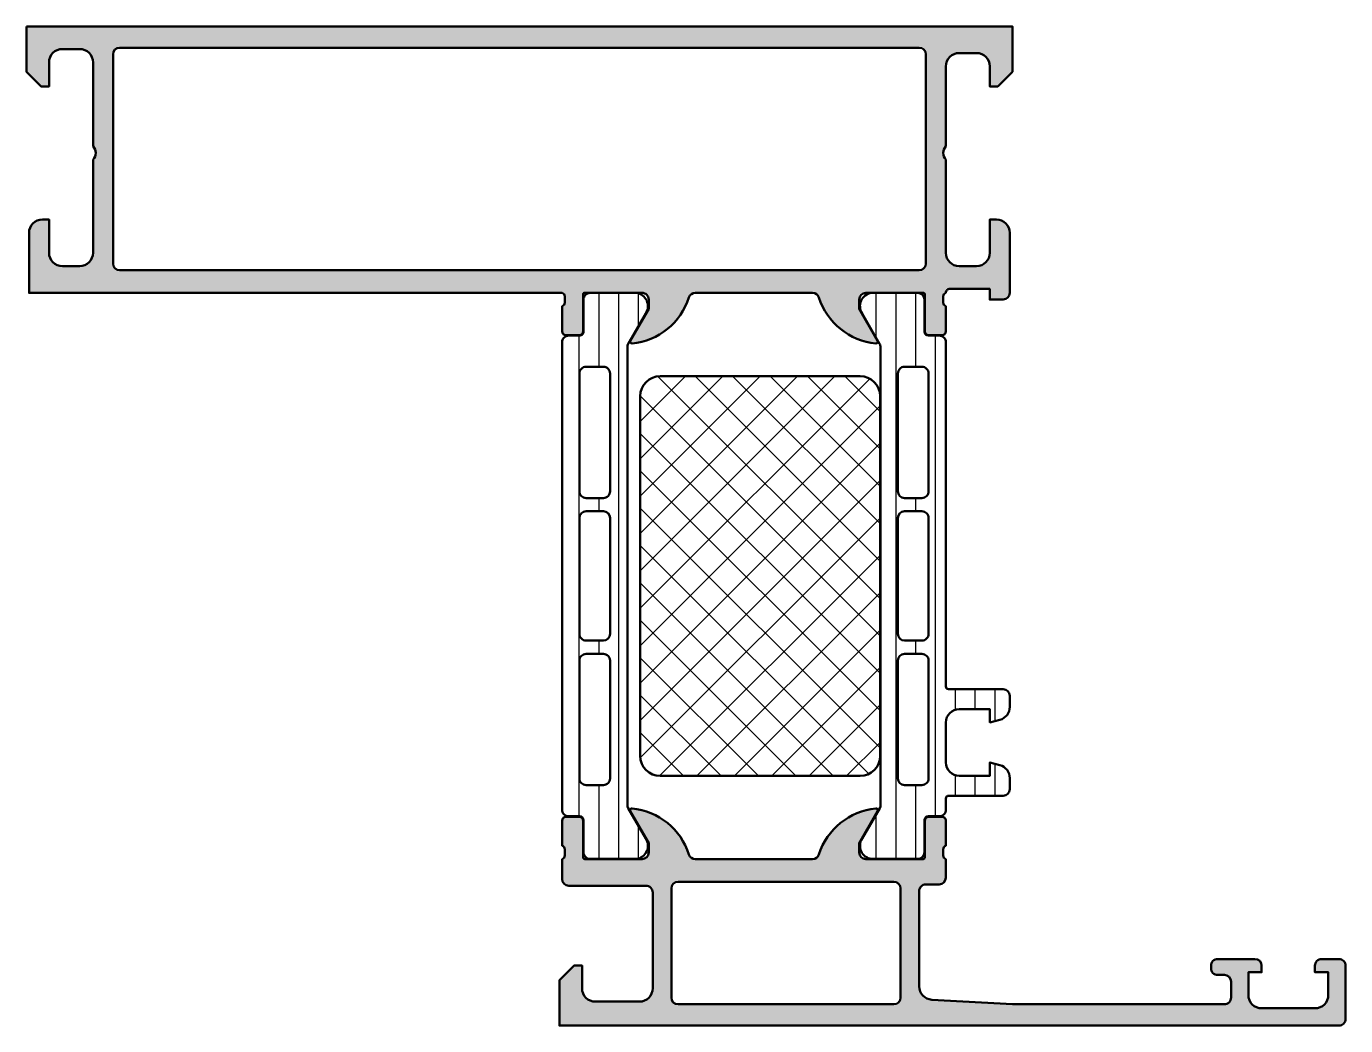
# Model space of a CAD drawing. Extents: x -40 to 59, y 0 to 75.
import ezdxf

# ---------------------------------------------------------------- set-up
doc = ezdxf.new("R2010")
doc.units = 0
for name, color, linetype, lineweight in [('0S-Alu contour', 7, 'Continuous', 50), ('0S-Alu hatch', 252, 'Continuous', 25), ('0S-Plastic contour', 254, 'Continuous', 50), ('0S-Plastic hatch', 253, 'Continuous', 25), ('0S-PT contour', 91, 'Continuous', 50), ('0S-PT hatch', 103, 'Continuous', 25)]:
    doc.layers.add(name, color=color, linetype=linetype, lineweight=lineweight)
pattern_1 = [(90, (0, 0), (-1.4859, 0), [])]

# ---------------------------------------------------------------- blocks, each defined once
blk = doc.blocks.new('345050__5CD40AE4_DC62_4082_9D23_954D798C06B1_')
at = {"layer": '0S-Alu hatch'}
h = blk.add_hatch(color=256, dxfattribs=at)
edge = h.paths.add_edge_path()
edge.add_arc((0.7000000000000036, 11.00000007629569), 0.5000000000000036, 180, 269.9999999999998)
edge.add_line((0.7000000000000012, 10.50000007629569), (6.499999996187399, 10.50000007629569))
edge.add_ellipse((6.500003635544035, 10.00000371565233), major_axis=(-0.4999963606566086, 0), ratio=1, start_angle=179.9995829571355, end_angle=270.00041704258626, ccw=False)
edge.add_line((6.999999996187399, 10.00000007629326), (6.9999999961874, 2.800003128053505))
edge.add_ellipse((5.999980085835259, 2.80002291919399), major_axis=(-1.000019910547982, 0), ratio=1, start_angle=90.0011407564329, end_angle=179.9988660732029, ccw=False)
edge.add_line((5.999999996187394, 1.800003008844214), (2.700012203218647, 1.800003008844214))
edge.add_ellipse((2.699981218687415, 2.799972024316683), major_axis=(-0.9999690159525039, 0), ratio=1, start_angle=-0.0017821679763869724, end_angle=90.00177533787718, ccw=False)
edge.add_line((1.700012203218648, 2.800003128051939), (1.700012203218647, 4.500000076295692))
edge.add_line((1.700012203218647, 4.500000076295692), (1.100006099703022, 4.500000076295692))
edge.add_line((1.100006099703022, 4.500000076295692), (0, 3.400001602174598))
edge.add_line((0, 3.400001602174598), (0, 0))
edge.add_line((0, 0), (58.49999856567592, 0))
edge.add_arc((58.50000220884074, 0.4999963568350868), 0.4999963568483605, 269.999582521022, 360.0004159770605)
edge.add_line((58.99999856567593, 0.4999999868932964), (58.99999856567591, 4.500000076295688))
edge.add_arc((58.50000220503256, 4.500003715652345), 0.4999963606565917, 359.9995829571354, 450.0004170425837)
edge.add_line((58.49999856567595, 5.000000076295692), (57.19998025512905, 5.000000076295692))
edge.add_arc((57.19996000019236, 4.50005084664293), 0.4999492300630647, 89.99767871952236, 180.0058184440372)
edge.add_line((56.70001077270718, 4.50000007629586), (56.70001077270717, 4.000000076295692))
edge.add_line((56.70001077270717, 4.000000076295692), (57.70001077270717, 4.000000076295692))
edge.add_line((57.70001077270717, 4.000000076295692), (57.70001077270718, 2.300003128053511))
edge.add_ellipse((56.69996754738367, 2.300046234162573), major_axis=(-1.000043226252536, 0), ratio=1, start_angle=90.002476521554, end_angle=179.9975303089387, ccw=False)
edge.add_line((56.70001077270716, 1.300003008844214), (52.69998025512902, 1.300003008844214))
edge.add_ellipse((52.69996356972966, 2.299955806847203), major_axis=(-0.999952798142197, 0), ratio=1, start_angle=-0.0027114333473718943, end_angle=90.00095604809007, ccw=False)
edge.add_line((51.70001077270717, 2.300003128052792), (51.70001077270717, 4.000000076295692))
edge.add_line((51.70001077270717, 4.000000076295692), (52.70001077270719, 4.000000076295692))
edge.add_line((52.70001077270719, 4.000000076295692), (52.70001077270718, 4.50000007629568))
edge.add_arc((52.19996203693319, 4.49995134052169), 0.5000487381489455, 0.0055841639549441, 89.99441583599489)
edge.add_line((52.20001077270715, 5.000000076295691), (49.3999924621603, 5.000000076295692))
edge.add_arc((49.39997866217563, 4.500013876280355), 0.4999862002057876, 89.99841859459644, 180.0015814054484)
edge.add_line((48.89999246216029, 4.500000076295299), (48.8999924621603, 4.300003128053501))
edge.add_arc((49.39997958058411, 4.299990246477314), 0.4999871185897483, 179.9985238419079, 270.0014761579276)
edge.add_line((49.39999246216029, 3.800003128053505), (49.89999246216031, 3.800003128053504))
edge.add_ellipse((49.89998972129271, 3.300000387185906), major_axis=(-0.5000027408751101, 0), ratio=1, start_angle=180.0003140784808, end_angle=269.9996859214303, ccw=False)
edge.add_line((50.39999246216031, 3.300003128052729), (50.3999924621603, 2.099998550416788))
edge.add_ellipse((49.89999610150555, 2.099994791863129), major_axis=(-0.499996360668875, 0), ratio=1, start_angle=89.99958295871829, end_angle=180.0004307015151, ccw=False)
edge.add_line((49.89999246216029, 1.599998431207495), (33.99999856567595, 1.599998431207496))
edge.add_line((33.99999856567595, 1.599998431207496), (27.94296311950893, 1.946113543512184))
edge.add_ellipse((27.9999912642184, 2.944476890856527), major_axis=(-0.9999907912624024, 0), ratio=1, start_angle=-0.0006709873298973434, end_angle=86.73072417526743, ccw=False)
edge.add_line((27.00000047302456, 2.944488601686834), (27.00000047302456, 10.09999855041678))
edge.add_ellipse((27.50000047302456, 10.09999855041678), major_axis=(-0.5, 0), ratio=1, start_angle=269.9999999999992, end_angle=360, ccw=False)
edge.add_line((27.50000047302457, 10.59999855041678), (28.50000000000001, 10.59999855041678))
edge.add_arc((28.5, 11.09999855041679), 0.5000000000000071, 270.0000000000012, 360)
edge.add_line((29, 11.09999855041679), (29, 12.5))
edge.add_ellipse((29.07883644654305, 12.76752059199311), major_axis=(-0.2788950563274303, 0), ratio=1, start_angle=-1.1645893740985116, end_angle=73.58012358050689, ccw=False)
edge.add_line((28.79999900000001, 12.77318899999149), (28.79999899999999, 13.22678299999149))
edge.add_ellipse((29.07886709564316, 13.23244365946855), major_axis=(-0.278925541737147, 0), ratio=1, start_angle=-73.57540544464717, end_angle=1.1628700728869035, ccw=False)
edge.add_line((29, 13.49998699999149), (29, 15.37999800000001))
edge.add_arc((28.7, 15.379998), 0.3000000000000007, 0, 90.00000000000067)
edge.add_line((28.69999999999999, 15.679998), (27.72002568095722, 15.679998))
edge.add_arc((27.72002568095722, 15.379998), 0.3000000000000007, 90, 180)
edge.add_line((27.42002568095721, 15.379998), (27.42002568095721, 12.62000000000001))
edge.add_ellipse((27.30002568095721, 12.62000000000001), major_axis=(-0.1200000000000045, 0), ratio=1, start_angle=89.99999999999488, end_angle=180, ccw=False)
edge.add_line((27.3000256809572, 12.5), (23, 12.5))
edge.add_ellipse((23, 13), major_axis=(-0.5, 0), ratio=1, start_angle=0, end_angle=90, ccw=False)
edge.add_line((22.5, 13), (22.5, 13.69999999999999))
edge.add_line((22.5, 13.69999999999999), (23.88149545762237, 16.09282032302755))
edge.add_arc((23.7618802153517, 16.1618802153517), 0.1381197846482993, 330.0000000000015, 455.6225775507967)
edge.add_arc((24.2382232411738, 11.32339113815216), 5.000000000000028, 95.62257755079352, 162.2515836439299)
edge.add_ellipse((19, 12.99999999999996), major_axis=(-0.4999999999999685, 0), ratio=1, start_angle=90.0000000000008, end_angle=162.2515836439301, ccw=False)
edge.add_line((19, 12.5), (10.19999999999999, 12.5))
edge.add_ellipse((10.20000000000003, 12.99999999999996), major_axis=(-0.499999999999961, 0), ratio=1, start_angle=17.748416356065718, end_angle=89.99999999999551, ccw=False)
edge.add_arc((4.961776758826232, 11.32339113815215), 5.000000000000033, 17.74841635607054, 84.3774224492069)
edge.add_arc((5.438119784648302, 16.1618802153517), 0.1381197846482999, 84.37742244920803, 210.0000000000008)
edge.add_line((5.318504542377639, 16.09282032302755), (6.699999999999998, 13.7))
edge.add_line((6.699999999999998, 13.7), (6.7, 13))
edge.add_ellipse((6.199999999999999, 13), major_axis=(-0.5000000000000009, 0), ratio=1, start_angle=90.00000000000011, end_angle=180, ccw=False)
edge.add_line((6.2, 12.5), (1.899974319042795, 12.5))
edge.add_ellipse((1.899974319042795, 12.62), major_axis=(-0.1200000000000045, 0), ratio=1, start_angle=0, end_angle=89.99999999999989, ccw=False)
edge.add_line((1.77997431904279, 12.62), (1.77997431904279, 15.379998))
edge.add_arc((1.47997431904279, 15.379998), 0.3000000000000007, 0, 89.99999999999991)
edge.add_line((1.47997431904279, 15.679998), (0.5000000000000022, 15.679998))
edge.add_arc((0.5000000000000023, 15.379998), 0.2999999999999987, 90.00000000000006, 180)
edge.add_line((0.2000000000000035, 15.379998), (0.2000000000000035, 13.49998699999148))
edge.add_ellipse((0.1211329043568374, 13.23244365946855), major_axis=(-0.278925541737147, 0), ratio=1, start_angle=178.8371299271139, end_angle=253.5754054446455, ccw=False)
edge.add_line((0.4000010000000026, 13.22678299999149), (0.4000010000000039, 12.77318899999148))
edge.add_ellipse((0.1211635534569607, 12.76752059199311), major_axis=(-0.2788950563274303, 0), ratio=1, start_angle=106.4198764194916, end_angle=181.1645893740982, ccw=False)
edge.add_line((0.1999999999999999, 12.49999999999999), (0.2, 11.00000007629569))
edge = h.paths.add_edge_path()
edge.add_ellipse((8.900012489320941, 2.100006060602026), major_axis=(-0.5, 0), ratio=1, start_angle=0, end_angle=90, ccw=False)
edge.add_line((8.400012489320941, 2.100006060602026), (8.400012489320943, 10.29999549865897))
edge.add_ellipse((8.900012489320943, 10.29999549865897), major_axis=(-0.5, 0), ratio=1, start_angle=270, end_angle=360, ccw=False)
edge.add_line((8.900012489320943, 10.79999549865897), (25.10000657654018, 10.79999549865897))
edge.add_ellipse((25.10000657654018, 10.29999549865896), major_axis=(-0.5000000000000071, 0), ratio=1, start_angle=180, end_angle=269.9999999999996, ccw=False)
edge.add_line((25.60000657654019, 10.29999549865896), (25.60000657654018, 2.100006060602028))
edge.add_ellipse((25.10000657654018, 2.100006060602027), major_axis=(-0.5000000000000009, 0), ratio=1, start_angle=90, end_angle=180, ccw=False)
edge.add_line((25.10000657654018, 1.600006060602026), (8.900012489320943, 1.600006060602026))
at = {"layer": '0S-Alu contour', "color": 7}
for points in [[(5.318504542377639, 16.09282032302755), (6.699999999999998, 13.7), (6.7, 13)], [(22.5, 13), (22.5, 13.69999999999999), (23.88149545762237, 16.09282032302755)], [(0.2000000000000035, 15.379998), (0.2000000000000035, 13.49998699999148)], [(1.47997431904279, 15.679998), (0.5000000000000022, 15.679998)], [(1.77997431904279, 12.62), (1.77997431904279, 15.379998)], [(27.42002568095721, 15.379998), (27.42002568095721, 12.62000000000001)], [(28.69999999999999, 15.679998), (27.72002568095722, 15.679998)], [(29, 13.49998699999149), (29, 15.37999800000001)], [(0.4000010000000026, 13.22678299999149), (0.4000010000000039, 12.77318899999148)], [(28.79999900000001, 12.77318899999149), (28.79999899999999, 13.22678299999149)], [(0.1999999999999999, 12.49999999999999), (0.2, 11.00000007629569)], [(6.2, 12.5), (1.899974319042795, 12.5)], [(19, 12.5), (10.19999999999999, 12.5)], [(27.3000256809572, 12.5), (23, 12.5)], [(29, 11.09999855041679), (29, 12.5)], [(0.7000000000000012, 10.50000007629569), (6.499999996187399, 10.50000007629569)], [(6.999999996187399, 10.00000007629326), (6.9999999961874, 2.800003128053505)], [(8.400012489320941, 2.100006060602026), (8.400012489320943, 10.29999549865897)], [(8.900012489320943, 10.79999549865897), (25.10000657654018, 10.79999549865897)], [(25.60000657654019, 10.29999549865896), (25.60000657654018, 2.100006060602028)], [(27.00000047302456, 2.944488601686834), (27.00000047302456, 10.09999855041678)], [(27.50000047302457, 10.59999855041678), (28.50000000000001, 10.59999855041678)], [(52.20001077270715, 5.000000076295691), (49.3999924621603, 5.000000076295692)], [(58.49999856567595, 5.000000076295692), (57.19998025512905, 5.000000076295692)], [(1.700012203218648, 2.800003128051939), (1.700012203218647, 4.500000076295692), (1.100006099703022, 4.500000076295692), (0, 3.400001602174598), (0, 0), (58.49999856567592, 0)], [(48.89999246216029, 4.500000076295299), (48.8999924621603, 4.300003128053501)], [(51.70001077270717, 2.300003128052792), (51.70001077270717, 4.000000076295692), (52.70001077270719, 4.000000076295692), (52.70001077270718, 4.50000007629568)], [(56.70001077270718, 4.50000007629586), (56.70001077270717, 4.000000076295692), (57.70001077270717, 4.000000076295692), (57.70001077270718, 2.300003128053511)], [(58.99999856567593, 0.4999999868932964), (58.99999856567591, 4.500000076295688)], [(49.39999246216029, 3.800003128053505), (49.89999246216031, 3.800003128053504)], [(50.39999246216031, 3.300003128052729), (50.3999924621603, 2.099998550416788)], [(5.999999996187394, 1.800003008844214), (2.700012203218647, 1.800003008844214)], [(25.10000657654018, 1.600006060602026), (8.900012489320941, 1.600006060602026)], [(49.89999246216029, 1.599998431207495), (33.99999856567595, 1.599998431207496), (27.94296311950893, 1.946113543512184)], [(56.70001077270716, 1.300003008844214), (52.69998025512902, 1.300003008844214)]]:
    blk.add_lwpolyline(points, dxfattribs=at)
for centre, radius, start, end in [((5.438119784648302, 16.1618802153517), 0.1381197846482999, 84.37742244920803, 210.0000000000008), ((4.961776758826232, 11.32339113815215), 5.000000000000033, 17.74841635607054, 84.3774224492069), ((24.2382232411738, 11.32339113815216), 5.000000000000028, 95.62257755079352, 162.2515836439299), ((23.7618802153517, 16.1618802153517), 0.1381197846482993, 330.0000000000015, 95.62257755079675), ((0.5000000000000023, 15.379998), 0.2999999999999987, 90.00000000000006, 180), ((1.47997431904279, 15.379998), 0.3000000000000007, 0, 89.99999999999991), ((27.72002568095722, 15.379998), 0.3000000000000007, 90, 180), ((28.7, 15.379998), 0.3000000000000007, 0, 90.00000000000067), ((0.7000000000000036, 11.00000007629569), 0.5000000000000036, 180, 269.9999999999998), ((28.5, 11.09999855041679), 0.5000000000000071, 270.0000000000012, 0), ((49.39997866217563, 4.500013876280355), 0.4999862002057876, 89.99841859459644, 180.0015814054484), ((52.19996203693319, 4.49995134052169), 0.5000487381489455, 0.0055841639549441, 89.99441583599489), ((57.19996000019236, 4.50005084664293), 0.4999492300630647, 89.99767871952236, 180.0058184440372), ((58.50000220503256, 4.500003715652345), 0.4999963606565917, 359.9995829571354, 90.0004170425837), ((49.39997958058411, 4.299990246477314), 0.4999871185897483, 179.9985238419079, 270.0014761579276), ((58.50000220884074, 0.4999963568350868), 0.4999963568483605, 269.999582521022, 0.0004159770605283)]:
    blk.add_arc(centre, radius, start, end, dxfattribs=at)
at = {"layer": '0S-Alu contour', "color": 7, "extrusion": (0, 0, -1)}
for centre, radius, start, end in [((-0.1211329043568374, 13.23244365946855), 0.278925541737147, 106.4245945553545, 181.1628700728862), ((-6.199999999999999, 13), 0.5000000000000009, 180, 269.9999999999999), ((-23, 13), 0.5, 270, 0), ((-29.07886709564316, 13.23244365946855), 0.278925541737147, 358.8371299271131, 73.57540544464725), ((-0.1211635534569607, 12.76752059199311), 0.2788950563274303, 178.8354106259018, 253.5801235805084), ((-1.899974319042795, 12.62), 0.1200000000000045, 270.0000000000001, 0), ((-10.20000000000003, 12.99999999999996), 0.499999999999961, 270.0000000000045, 342.2515836439343), ((-19, 12.99999999999996), 0.4999999999999685, 197.7484163560699, 269.9999999999992), ((-27.30002568095721, 12.62000000000001), 0.1200000000000045, 180, 270.0000000000051), ((-29.07883644654305, 12.76752059199311), 0.2788950563274303, 286.4198764194932, 1.164589374098488), ((-6.500003635544035, 10.00000371565233), 0.4999963606566086, 89.99958295741375, 180.0004170428646), ((-8.900012489320943, 10.29999549865897), 0.5, 0, 90), ((-25.10000657654018, 10.29999549865896), 0.5000000000000071, 90.0000000000004, 180), ((-27.50000047302456, 10.09999855041678), 0.5, 0, 90.00000000000081), ((-49.89998972129271, 3.300000387185906), 0.5000027408751101, 90.00031407856972, 179.9996859215192), ((-2.699981218687415, 2.799972024316683), 0.9999690159525039, 269.9982246621228, 0.0017821679763647), ((-5.999980085835259, 2.80002291919399), 1.000019910547982, 180.0011339267972, 269.9988592435671), ((-8.900012489320941, 2.100006060602026), 0.5, 270, 0), ((-25.10000657654018, 2.100006060602027), 0.5000000000000009, 180, 270), ((-27.9999912642184, 2.944476890856527), 0.9999907912624024, 273.2692758247326, 0.0006709873299503), ((-49.89999610150555, 2.099994791863129), 0.499996360668875, 179.9995692984849, 270.0004170412817), ((-52.69996356972966, 2.299955806847203), 0.999952798142197, 269.9990439519099, 0.0027114333473759), ((-56.69996754738367, 2.300046234162573), 1.000043226252536, 180.0024696910613, 269.997523478446)]:
    blk.add_arc(centre, radius, start, end, dxfattribs=at)
blk = doc.blocks.new('382260__CB4D8C46_EB79_4AFB_8F86_F13861F2F506_')
at = {"layer": '0S-PT hatch'}
h = blk.add_hatch(dxfattribs=at)
h.set_pattern_fill('ANSI37', color=256, scale=0.625, angle=90, style=0)
h.set_pattern_definition([(135, (0, 0), (-1.403165018917055, -1.403165018917055), []), (225, (0, 0), (1.403165018917055, -1.403165018917055), [])])
edge = h.paths.add_edge_path()
edge.add_arc((7.564746958862205, 47.24119923922818), 1.5, 90, 180)
edge.add_line((6.064746958862205, 47.24119923922818), (6.064746958862198, 20.24119923922818))
edge.add_arc((7.564746958862198, 20.24119923922818), 1.5, 180, 270)
edge.add_line((7.564746958862198, 18.74119923922818), (22.5647469588622, 18.74119923922818))
edge.add_arc((22.5647469588622, 20.24119923922818), 1.5, 270, 360)
edge.add_line((24.0647469588622, 20.24119923922818), (24.06474695886221, 47.24119923922818))
edge.add_arc((22.5647469588622, 47.24119923922818), 1.5, 0, 90)
edge.add_line((22.5647469588622, 48.74119923922818), (7.564746958862205, 48.74119923922818))
at = {"layer": '0S-PT contour', "color": 7}
for points in [[(22.5647469588622, 48.74119923922818), (7.564746958862205, 48.74119923922818)], [(6.064746958862205, 47.24119923922818), (6.064746958862198, 20.24119923922818)], [(24.0647469588622, 20.24119923922818), (24.06474695886221, 47.24119923922818)], [(7.564746958862198, 18.74119923922818), (22.5647469588622, 18.74119923922818)]]:
    blk.add_lwpolyline(points, dxfattribs=at)
for centre, start, end in [((7.564746958862205, 47.24119923922818), 90, 180), ((22.5647469588622, 47.24119923922818), 0, 90), ((7.564746958862198, 20.24119923922818), 180, 270), ((22.5647469588622, 20.24119923922818), 270, 0)]:
    blk.add_arc(centre, 1.5, start, end, dxfattribs=at)
blk = doc.blocks.new('284033__AC0A273C_C14B_4B74_B0A0_ACEDA3D9130C___BB24285F_89EE_4CC9_9933_36D8F087F36A_')
at = {"layer": '0S-Plastic hatch'}
h = blk.add_hatch(dxfattribs=at)
h.set_pattern_fill('ANSI31', color=256, scale=0.4680000000000001, angle=45, style=0)
h.set_pattern_definition(pattern_1)
edge = h.paths.add_edge_path()
edge.add_line((29, 51.29262339778484), (29.000022921558, 25.45125658823265))
edge.add_arc((29.20416178718003, 25.45537538707201), 0.2041804127758787, 181.1558689438178, 269.5149389342825)
edge.add_line((29.20243323428476, 25.25120229122876), (33.30243323427305, 25.25120229122876))
edge.add_ellipse((33.30243323427305, 24.75120229122882), major_axis=(-0.4999999999999361, 0), ratio=1, start_angle=180, end_angle=270, ccw=False)
edge.add_line((33.80243323427298, 24.75120229122881), (33.80243323427299, 23.92045306784114))
edge.add_ellipse((32.80243323427292, 23.92045306784118), major_axis=(-1.000000000000071, 0), ratio=1, start_angle=105.0000000010829, end_angle=180, ccw=False)
edge.add_line((33.06125227939372, 22.95452724155694), (32.30243323427305, 22.75120229122875))
edge.add_line((32.30243323427305, 22.75120229122875), (32.30243323427306, 23.75120229122876))
edge.add_line((32.30243323427306, 23.75120229122876), (30.00243323428464, 23.75120229122875))
edge.add_arc((30.00414226812575, 22.74707631855113), 1.004127427074096, 90.09751797508622, 179.7701403215128)
edge.add_line((29.00002292155801, 22.7511046743983), (29.00002292155801, 19.75122632025461))
edge.add_arc((30.0041424800059, 19.75532877543038), 1.004127938958011, 180.2340877213126, 269.9024699846798)
edge.add_line((30.0024332342847, 18.75120229122875), (32.30243323427305, 18.75120229122875))
edge.add_line((32.30243323427305, 18.75120229122875), (32.30243323427316, 19.75120229122869))
edge.add_line((32.30243323427316, 19.75120229122869), (33.06125227939373, 19.54787734087044))
edge.add_ellipse((32.80243323427305, 18.58195151458674), major_axis=(-0.9999999999995143, 0), ratio=1, start_angle=180, end_angle=254.9999999989157, ccw=False)
edge.add_line((33.80243323427257, 18.58195151458674), (33.80243323427305, 17.75120229122874))
edge.add_ellipse((33.30243323427303, 17.75120229122878), major_axis=(-0.5000000000000214, 0), ratio=1, start_angle=90.00000000000239, end_angle=180, ccw=False)
edge.add_line((33.30243323427305, 17.25120229122875), (29.20243323428468, 17.25120229122875))
edge.add_arc((29.20243323428467, 17.05120229122878), 0.1999999999999744, 89.99999999999694, 180)
edge.add_line((29.00243323428469, 17.05120229122878), (29.00111268929475, 16.21013004610088))
edge.add_ellipse((28.50111536862898, 16.21010925689817), major_axis=(-0.4999973210979703, 0), ratio=1, start_angle=90.00176831585969, end_angle=180.0023822800019, ccw=False)
edge.add_line((28.50113080001328, 15.71011193603832), (27.69079946719838, 15.71008330962012))
edge.add_arc((27.69081033343269, 15.41008330981692), 0.299999999999997, 90.00207529788617, 180.0020752978985)
edge.add_line((27.39081033362949, 15.41007244358253), (27.39122921384228, 13.0100740742441))
edge.add_ellipse((26.89123323682728, 13.0100533243742), major_axis=(-0.4999959774455648, 0), ratio=1, start_angle=90.00177281670028, end_angle=180.0023777790716, ccw=False)
edge.add_line((26.89124870744704, 12.51005734716798), (23.41470721164119, 12.50993069970388))
edge.add_ellipse((23.55698200855539, 13.49975392838029), major_axis=(-0.9999960709244742, 0), ratio=1, start_angle=-32.724940801954176, end_angle=81.82046724598752, ccw=False)
edge.add_line((22.71570977789662, 14.04035838247478), (24.03409677568367, 16.32406298372988))
edge.add_arc((23.60107500393227, 16.57404727383959), 0.500000000115538, 330.0020787016143, 360.00201538907)
edge.add_line((24.10107500373849, 16.57406486142708), (24.09998869130261, 50.92833361702788))
edge.add_arc((23.5999886915965, 50.92831498385518), 0.5000000000549991, 0.0021352040807048, 30.00207189551794)
edge.add_line((24.0329923529036, 51.1783306420641), (22.71443992344539, 53.46193973131244))
edge.add_ellipse((23.55567298966561, 54.00260512706299), major_axis=(-0.9999960709244682, 0), ratio=1, start_angle=-81.81631665021621, end_angle=32.72909139772912, ccw=False)
edge.add_line((23.41332648878386, 54.99241804653369), (26.88986798458969, 54.99254469399776))
edge.add_ellipse((26.88988873445961, 54.49254871698273), major_axis=(-0.4999959774455861, 0), ratio=1, start_angle=180.0017728167249, end_angle=270.0023777790733, ccw=False)
edge.add_line((27.38988471166585, 54.49256418760271), (27.38963969108502, 52.09256579421701))
edge.add_arc((27.68963969088826, 52.09257666045134), 0.3000000000000041, 180.0020752978985, 270.0020752978793)
edge.add_line((27.68965055712254, 51.79257666064813), (28.49998188993747, 51.79260528706632))
edge.add_ellipse((28.50000267914022, 51.2926079664006), major_axis=(-0.4999973210979064, 0), ratio=1, start_angle=180.0017683158931, end_angle=270.00238227991855, ccw=False)
edge = h.paths.add_edge_path()
edge.add_line((27.70055130142633, 40.10119604587006), (27.70055130142632, 48.95118994235432))
edge.add_arc((27.20055129933873, 48.95118994053621), 0.5000000020876216, 0, 90.00189910262193)
edge.add_line((27.20053472654187, 49.45118994234918), (25.90054062027397, 49.45118994234918))
edge.add_arc((25.90053698091736, 48.95119358170581), 0.499996360656621, 89.9995829574163, 180.0004170428646)
edge.add_line((25.40054062027398, 48.95118994234675), (25.40054062027397, 40.10119604586718))
edge.add_arc((25.90053698091722, 40.10119240650811), 0.4999963606564967, 179.9995829571354, 270.0004170425984)
edge.add_line((25.90054062027396, 39.60119604586486), (27.2005347265867, 39.60119604586486))
edge.add_arc((27.20055129926904, 40.10119604774749), 0.5000000021572895, 269.9981009105016, 360)
edge = h.paths.add_edge_path()
edge.add_line((25.40054062026359, 38.10119604656852), (25.4005406202636, 29.40118994305284))
edge.add_arc((25.9005406202636, 29.40118994304765), 0.4999999999999965, 180, 269.9999999999984)
edge.add_line((25.90054062026359, 28.90118994304765), (27.20055130141594, 28.90118994304764))
edge.add_arc((27.20055130141595, 29.40118994304763), 0.4999999999999929, 269.9999999999992, 360)
edge.add_line((27.70055130141594, 29.40118994304763), (27.70055130141596, 38.10119604656853))
edge.add_arc((27.20055130141595, 38.10119604656332), 0.5000000000000142, 0, 90.00000000119365)
edge.add_line((27.20055130140553, 38.60119604656333), (25.9005406202532, 38.60119604656332))
edge.add_arc((25.90054062026361, 38.1011960465633), 0.5000000000000142, 90.00000000119202, 180)
edge = h.paths.add_edge_path()
edge.add_line((27.70055130141594, 18.55118078777944), (27.70055130141594, 27.40118994305278))
edge.add_arc((27.20055129932833, 27.40118994123469), 0.5000000020876109, 0, 90.00189910261665)
edge.add_line((27.20053472653152, 27.90118994304764), (25.9005406202636, 27.90118994304764))
edge.add_arc((25.90053698090691, 27.40119358240433), 0.4999963606565571, 89.99958295740775, 180.0004170428646)
edge.add_line((25.4005406202636, 27.40118994304527), (25.4005406202636, 18.55121130535237))
edge.add_arc((25.90055587905265, 18.55121130535237), 0.5000152587890554, 180, 270.0000000000012)
edge.add_line((25.90055587905266, 18.05119604656332), (27.20056656020501, 18.05119604656331))
edge.add_arc((27.20056656020501, 18.55118078777423), 0.4999847412109269, 269.9999999999992, 360)
at = {"layer": '0S-Alu contour', "color": 7}
for points in [[(25.40054062027398, 48.95118994234675), (25.40054062027397, 40.10119604586718)], [(27.20053472654187, 49.45118994234918), (25.90054062027397, 49.45118994234918)], [(27.70055130142633, 40.10119604587006), (27.70055130142632, 48.95118994235432)], [(25.90054062027396, 39.60119604586486), (27.2005347265867, 39.60119604586486)], [(25.40054062026359, 38.10119604656852), (25.4005406202636, 29.40118994305284)], [(27.20055130140553, 38.60119604656333), (25.9005406202532, 38.60119604656332)], [(27.70055130141594, 29.40118994304763), (27.70055130141596, 38.10119604656853)], [(25.90054062026359, 28.90118994304765), (27.20055130141594, 28.90118994304764)], [(27.20053472653152, 27.90118994304764), (25.9005406202636, 27.90118994304764)], [(25.4005406202636, 27.40118994304527), (25.4005406202636, 18.55121130535237)], [(27.70055130141594, 18.55118078777944), (27.70055130141594, 27.40118994305278)], [(25.90055587905266, 18.05119604656332), (27.20056656020501, 18.05119604656331)]]:
    blk.add_lwpolyline(points, dxfattribs=at)
for centre, radius, start, end in [((25.90053698091736, 48.95119358170581), 0.499996360656621, 89.9995829574163, 180.0004170428646), ((27.20055129933873, 48.95118994053621), 0.5000000020876216, 0, 90.00189910262193), ((25.90053698091722, 40.10119240650811), 0.4999963606564967, 179.9995829571354, 270.0004170425984), ((27.20055129926904, 40.10119604774749), 0.5000000021572895, 269.9981009105016, 0), ((25.90054062026361, 38.1011960465633), 0.5000000000000142, 90.00000000119202, 180), ((27.20055130141595, 38.10119604656332), 0.5000000000000142, 0, 90.00000000119365), ((25.9005406202636, 29.40118994304765), 0.4999999999999965, 180, 269.9999999999984), ((27.20055130141595, 29.40118994304763), 0.4999999999999929, 269.9999999999992, 0), ((25.90053698090691, 27.40119358240433), 0.4999963606565571, 89.99958295740775, 180.0004170428646), ((27.20055129932833, 27.40118994123469), 0.5000000020876109, 0, 90.00189910261665), ((25.90055587905265, 18.55121130535237), 0.5000152587890554, 180, 270.0000000000012), ((27.20056656020501, 18.55118078777423), 0.4999847412109269, 269.9999999999992, 0)]:
    blk.add_arc(centre, radius, start, end, dxfattribs=at)
at = {"layer": '0S-Plastic contour', "color": 7}
for points in [[(23.41332648878386, 54.99241804653369), (26.88986798458969, 54.99254469399776)], [(27.38988471166585, 54.49256418760271), (27.38963969108502, 52.09256579421701)], [(24.0329923529036, 51.1783306420641), (22.71443992344539, 53.46193973131244)], [(27.68965055712254, 51.79257666064813), (28.49998188993747, 51.79260528706632)], [(24.10107500373849, 16.57406486142708), (24.09998869130261, 50.92833361702788)], [(29, 51.29262339778484), (29.000022921558, 25.45125658823265)], [(29.20243323428476, 25.25120229122876), (33.30243323427305, 25.25120229122876)], [(33.80243323427298, 24.75120229122881), (33.80243323427299, 23.92045306784114)], [(33.06125227939372, 22.95452724155694), (32.30243323427305, 22.75120229122875), (32.30243323427306, 23.75120229122876), (30.00243323428464, 23.75120229122875)], [(29.00002292155801, 22.7511046743983), (29.00002292155801, 19.75122632025461)], [(30.0024332342847, 18.75120229122875), (32.30243323427305, 18.75120229122875), (32.30243323427316, 19.75120229122869), (33.06125227939373, 19.54787734087044)], [(33.80243323427257, 18.58195151458674), (33.80243323427305, 17.75120229122874)], [(29.00243323428469, 17.05120229122878), (29.00111268929475, 16.21013004610088)], [(33.30243323427305, 17.25120229122875), (29.20243323428468, 17.25120229122875)], [(22.71570977789662, 14.04035838247478), (24.03409677568367, 16.32406298372988)], [(27.39081033362949, 15.41007244358253), (27.39122921384228, 13.0100740742441)], [(28.50113080001328, 15.71011193603832), (27.69079946719838, 15.71008330962012)], [(26.89124870744704, 12.51005734716798), (23.41470721164119, 12.50993069970388)]]:
    blk.add_lwpolyline(points, dxfattribs=at)
at = {"layer": '0S-Plastic contour', "color": 7, "extrusion": (0, 0, -1)}
for centre, radius, start, end in [((-23.55567298966561, 54.00260512706299), 0.9999960709244682, 327.270908602271, 81.81631665021621), ((-26.88988873445961, 54.49254871698273), 0.4999959774455861, 89.99762222092671, 179.9982271832751), ((-28.50000267914022, 51.2926079664006), 0.4999973210979065, 89.99761772008145, 179.9982316841069), ((-33.30243323427305, 24.75120229122882), 0.4999999999999361, 90, 180), ((-32.80243323427292, 23.92045306784118), 1.000000000000071, 180, 254.9999999989171), ((-32.80243323427305, 18.58195151458674), 0.9999999999995143, 105.0000000010843, 180), ((-33.30243323427303, 17.75120229122878), 0.5000000000000214, 180, 269.9999999999976), ((-28.50111536862898, 16.21010925689817), 0.4999973210979704, 179.9976177199981, 269.9982316841403), ((-23.55698200855539, 13.49975392838029), 0.9999960709244742, 278.1795327540125, 32.72494080195424), ((-26.89123323682728, 13.0100533243742), 0.4999959774455648, 179.9976222209284, 269.9982271832997)]:
    blk.add_arc(centre, radius, start, end, dxfattribs=at)
at = {"layer": '0S-Plastic contour', "color": 7}
for centre, radius, start, end in [((27.68963969088826, 52.09257666045134), 0.3000000000000041, 180.0020752978985, 270.0020752978793), ((23.5999886915965, 50.92831498385518), 0.5000000000549991, 0.0021352040807048, 30.00207189551794), ((29.20416178718003, 25.45537538707201), 0.2041804127758787, 181.1558689438178, 269.5149389342825), ((30.00414226812575, 22.74707631855113), 1.004127427074096, 90.09751797508622, 179.7701403215128), ((30.0041424800059, 19.75532877543038), 1.004127938958011, 180.2340877213126, 269.9024699846798), ((29.20243323428467, 17.05120229122878), 0.1999999999999744, 89.99999999999694, 180), ((23.60107500393227, 16.57404727383959), 0.500000000115538, 330.0020787016143, 0.0020153890700116), ((27.69081033343269, 15.41008330981692), 0.299999999999997, 90.00207529788617, 180.0020752978985)]:
    blk.add_arc(centre, radius, start, end, dxfattribs=at)
blk = doc.blocks.new('284033__E454242C_72C2_4A08_A37C_C15BC06FC61C___2E590621_C6F9_4CD2_8BED_EDF91EC652D6_')
at = {"layer": '0S-Plastic hatch'}
h = blk.add_hatch(dxfattribs=at)
h.set_pattern_fill('ANSI31', color=256, scale=0.4680000000000001, angle=45, style=0)
h.set_pattern_definition(pattern_1)
edge = h.paths.add_edge_path()
edge.add_line((0.1987532964417851, 51.29235132416485), (0.1998659857365317, 16.20985797248088))
edge.add_arc((0.6998633065963852, 16.20987340386518), 0.4999973210979823, 180.001768315893, 270.0023822799114)
edge.add_line((0.6998840957990728, 15.70987608319939), (1.51021542861398, 15.70990470961759))
edge.add_ellipse((1.510226294848299, 15.40990470981438), major_axis=(-0.2999999999999934, 0), ratio=1, start_angle=180.0020752978986, end_angle=270.00207529788605, ccw=False)
edge.add_line((1.810226294651501, 15.40991557604877), (1.809981274070681, 13.00991718266322))
edge.add_arc((2.309977251276917, 13.00993265328298), 0.4999959774455781, 180.0017728167248, 270.0023777790721)
edge.add_line((2.309998001146821, 12.50993667626796), (5.786539496952662, 12.51006332373204))
edge.add_arc((5.644192996070887, 13.49987624320274), 0.99999607092448, 278.1836833497855, 392.7290913977266)
edge.add_line((6.485426062291135, 14.04054163895327), (5.166873632834731, 16.32415072820264))
edge.add_ellipse((5.599877294086779, 16.57416638639704), major_axis=(-0.5000000000000548, 0), ratio=1, start_angle=0.0021352027151237962, end_angle=30.002071897230223, ccw=False)
edge.add_line((5.099877294433919, 16.57414775323825), (5.098790982002848, 50.92841650883724))
edge.add_ellipse((5.598790981693579, 50.92843409645905), major_axis=(-0.5000000000000546, 0), ratio=1, start_angle=-29.997921301460906, end_angle=0.002015393048509395, ccw=False)
edge.add_line((5.165769210052874, 51.17841838653585), (6.484156207839919, 53.46212298779094))
edge.add_arc((5.64288397718113, 54.00272744188542), 0.999996070924482, 327.2750591980466, 441.8204672459869)
edge.add_line((5.785158774095346, 54.99255067056184), (2.308617278289502, 54.99242402309775))
edge.add_arc((2.308632748909259, 54.49242804589152), 0.4999959774455675, 90.00177281669987, 180.0023777790715)
edge.add_line((1.808636771894252, 54.49240729602163), (1.80905565210705, 52.09240892668312))
edge.add_ellipse((1.50905565230385, 52.0923980604488), major_axis=(-0.2999999999999912, 0), ratio=1, start_angle=90.0020752978844, end_angle=180.0020752978986, ccw=False)
edge.add_line((1.50906651853816, 51.7923980606456), (0.6987351857232567, 51.7923694342274))
edge.add_arc((0.6987506171075601, 51.29237211336756), 0.4999973210979623, 90.00176831585983, 180.0023822800018)
edge = h.paths.add_edge_path()
edge.add_line((3.799325365472937, 48.95127006490816), (3.799325365472937, 40.10129142721808))
edge.add_ellipse((3.299329004829614, 40.10128778786141), major_axis=(-0.4999963606565682, 0), ratio=1, start_angle=89.99958295740907, end_angle=180.0004170428646, ccw=False)
edge.add_line((3.299325365472937, 39.60129142721809), (1.99933125920502, 39.60129142721809))
edge.add_ellipse((1.999314686408215, 40.10129142903105), major_axis=(-0.5000000020876216, 0), ratio=1, start_angle=0, end_angle=90.00189910261571, ccw=False)
edge.add_line((1.499314684320594, 40.10129142903105), (1.499314684320593, 48.95130058248629))
edge.add_ellipse((1.999299425531523, 48.95130058249147), major_axis=(-0.4999847412109306, 0), ratio=1, start_angle=269.9999999999992, end_angle=360, ccw=False)
edge.add_line((1.99929942553153, 49.4512853237024), (3.299310106683874, 49.4512853237024))
edge.add_ellipse((3.299310106683881, 48.95127006491335), major_axis=(-0.5000152587890554, 0), ratio=1, start_angle=180, end_angle=270.0000000000008, ccw=False)
edge = h.paths.add_edge_path()
edge.add_line((3.799325365472937, 38.10129142721289), (3.799325365472937, 29.40128532369721))
edge.add_ellipse((3.299325365472923, 29.40128532370242), major_axis=(-0.5000000000000142, 0), ratio=1, start_angle=90.000000001192, end_angle=180, ccw=False)
edge.add_line((3.299325365483325, 28.90128532370241), (1.999314684330995, 28.90128532370241))
edge.add_ellipse((1.999314684320579, 29.4012853237024), major_axis=(-0.5, 0), ratio=1, start_angle=0, end_angle=90.00000000119371, ccw=False)
edge.add_line((1.499314684320579, 29.4012853237024), (1.499314684320593, 38.10129142721289))
edge.add_ellipse((1.999314684320593, 38.10129142721809), major_axis=(-0.5, 0), ratio=1, start_angle=270, end_angle=360, ccw=False)
edge.add_line((1.999314684320593, 38.60129142721809), (3.299325365472951, 38.60129142721809))
edge.add_ellipse((3.299325365472947, 38.1012914272181), major_axis=(-0.4999999999999894, 0), ratio=1, start_angle=180, end_angle=269.9999999999996, ccw=False)
edge = h.paths.add_edge_path()
edge.add_line((1.499314684310205, 18.55129142791138), (1.499314684310205, 27.40128532439565))
edge.add_ellipse((1.999314686467511, 27.4012853225182), major_axis=(-0.5000000021573064, 0), ratio=1, start_angle=269.99810091050426, end_angle=360, ccw=False)
edge.add_line((1.999331259149825, 27.90128532440085), (3.299325365462563, 27.90128532440087))
edge.add_ellipse((3.299329004819283, 27.4012889637576), major_axis=(-0.4999963606565109, 0), ratio=1, start_angle=179.9995829571355, end_angle=270.0004170425959, ccw=False)
edge.add_line((3.799325365462549, 27.40128532439854), (3.799325365462549, 18.55129142791898))
edge.add_ellipse((3.299329004819172, 18.55128778855991), major_axis=(-0.4999963606566215, 0), ratio=1, start_angle=89.99958295741521, end_angle=180.0004170428646, ccw=False)
edge.add_line((3.299325365462549, 18.05129142791654), (1.999331259194646, 18.05129142791654))
edge.add_ellipse((1.999314686397825, 18.55129142972951), major_axis=(-0.5000000020876207, 0), ratio=1, start_angle=0, end_angle=90.00189910261747, ccw=False)
at = {"layer": '0S-Alu contour', "color": 7}
for points in [[(1.499314684320594, 40.10129142903105), (1.499314684320593, 48.95130058248629)], [(1.99929942553153, 49.4512853237024), (3.299310106683874, 49.4512853237024)], [(3.799325365472937, 48.95127006490816), (3.799325365472937, 40.10129142721808)], [(3.299325365472937, 39.60129142721809), (1.99933125920502, 39.60129142721809)], [(1.499314684320579, 29.4012853237024), (1.499314684320593, 38.10129142721289)], [(1.999314684320593, 38.60129142721809), (3.299325365472951, 38.60129142721809)], [(3.799325365472937, 38.10129142721289), (3.799325365472937, 29.40128532369721)], [(3.299325365483325, 28.90128532370241), (1.999314684330995, 28.90128532370241)], [(1.999331259149825, 27.90128532440085), (3.299325365462563, 27.90128532440087)], [(1.499314684310205, 18.55129142791138), (1.499314684310205, 27.40128532439565)], [(3.799325365462549, 27.40128532439854), (3.799325365462549, 18.55129142791898)], [(3.299325365462549, 18.05129142791654), (1.999331259194646, 18.05129142791654)]]:
    blk.add_lwpolyline(points, dxfattribs=at)
at = {"layer": '0S-Alu contour', "color": 7, "extrusion": (0, 0, -1)}
for centre, radius, start, end in [((-1.999299425531523, 48.95130058249147), 0.4999847412109306, 0, 90.00000000000078), ((-3.299310106683881, 48.95127006491335), 0.5000152587890554, 89.9999999999992, 180), ((-1.999314686408215, 40.10129142903105), 0.5000000020876216, 269.9981008973843, 0), ((-3.299329004829614, 40.10128778786141), 0.4999963606565682, 179.9995829571354, 270.000417042591), ((-1.999314684320593, 38.10129142721809), 0.5, 0, 90), ((-3.299325365472947, 38.1012914272181), 0.4999999999999894, 90.0000000000004, 180), ((-1.999314684320579, 29.4012853237024), 0.5, 269.9999999988063, 0), ((-3.299325365472923, 29.40128532370242), 0.5000000000000142, 180, 269.999999998808), ((-1.999314686467511, 27.4012853225182), 0.5000000021573064, 0, 90.00189908949572), ((-3.299329004819283, 27.4012889637576), 0.4999963606565109, 89.99958295740404, 180.0004170428646), ((-1.999314686397825, 18.55129142972951), 0.5000000020876207, 269.9981008973825, 0), ((-3.299329004819172, 18.55128778855991), 0.4999963606566215, 179.9995829571354, 270.0004170425849)]:
    blk.add_arc(centre, radius, start, end, dxfattribs=at)
at = {"layer": '0S-Plastic contour', "color": 7}
for points in [[(1.808636771894252, 54.49240729602163), (1.80905565210705, 52.09240892668312)], [(5.785158774095346, 54.99255067056184), (2.308617278289502, 54.99242402309775)], [(5.165769210052874, 51.17841838653585), (6.484156207839919, 53.46212298779094)], [(1.50906651853816, 51.7923980606456), (0.6987351857232567, 51.7923694342274)], [(0.1987532964417851, 51.29235132416485), (0.1998659857365317, 16.20985797248088)], [(5.099877294433919, 16.57414775323825), (5.098790982002848, 50.92841650883724)], [(6.485426062291135, 14.04054163895327), (5.166873632834731, 16.32415072820264)], [(0.6998840957990728, 15.70987608319939), (1.51021542861398, 15.70990470961759)], [(1.810226294651501, 15.40991557604877), (1.809981274070681, 13.00991718266322)], [(2.309998001146821, 12.50993667626796), (5.786539496952662, 12.51006332373204)]]:
    blk.add_lwpolyline(points, dxfattribs=at)
for centre, radius, start, end in [((2.308632748909259, 54.49242804589152), 0.4999959774455675, 90.00177281669987, 180.0023777790715), ((5.64288397718113, 54.00272744188542), 0.999996070924482, 327.2750591980466, 81.8204672459869), ((0.6987506171075601, 51.29237211336756), 0.4999973210979623, 90.00176831585983, 180.0023822800018), ((0.6998633065963852, 16.20987340386518), 0.4999973210979823, 180.001768315893, 270.0023822799114), ((5.644192996070887, 13.49987624320274), 0.99999607092448, 278.1836833497855, 32.72909139772663), ((2.309977251276917, 13.00993265328298), 0.4999959774455781, 180.0017728167248, 270.0023777790721)]:
    blk.add_arc(centre, radius, start, end, dxfattribs=at)
at = {"layer": '0S-Plastic contour', "color": 7, "extrusion": (0, 0, -1)}
for centre, radius, start, end in [((-1.50905565230385, 52.0923980604488), 0.2999999999999912, 179.9979247021014, 269.9979247021156), ((-5.598790981693579, 50.92843409645905), 0.5000000000000546, 359.9979846069515, 29.99792130146082), ((-5.599877294086779, 16.57416638639704), 0.5000000000000548, 329.9979281027698, 359.9978647972849), ((-1.510226294848299, 15.40990470981438), 0.2999999999999934, 89.99792470211396, 179.9979247021014)]:
    blk.add_arc(centre, radius, start, end, dxfattribs=at)
blk = doc.blocks.new('347370__CAC70F71_796A_4EC9_8755_18482758C82A_')
at = {"layer": '0S-Alu hatch'}
h = blk.add_hatch(color=256, dxfattribs=at)
edge = h.paths.add_edge_path()
edge.add_line((-40, 75), (-39.99999999999997, 71.5999984741211))
edge.add_line((-39.99999999999997, 71.5999984741211), (-38.90002441406247, 70.5))
edge.add_line((-38.90002441406247, 70.5), (-38.30001831054685, 70.5))
edge.add_line((-38.30001831054685, 70.5), (-38.30001831054685, 72.30001068115234))
edge.add_ellipse((-37.30001831054683, 72.30001068115233), major_axis=(-1.000000000000014, 0), ratio=1, start_angle=269.9999999999992, end_angle=360, ccw=False)
edge.add_line((-37.30001831054682, 73.30001068115234), (-36.00003051757813, 73.30001068115234))
edge.add_ellipse((-36.0000305175781, 72.30001068115234), major_axis=(-1, 0), ratio=1, start_angle=180, end_angle=270.00000000000125, ccw=False)
edge.add_line((-35.0000305175781, 72.30001068115233), (-35.0000305175781, 66))
edge.add_ellipse((-35.52503051757817, 65.5), major_axis=(-0.7250000000000504, 0), ratio=1, start_angle=136.3971810273003, end_angle=223.6028189726998, ccw=False)
edge.add_line((-35.0000305175781, 65), (-35.00003051757807, 58.00000000000006))
edge.add_ellipse((-36.00003051757811, 58.00000000000007), major_axis=(-1.000000000000042, 0), ratio=1, start_angle=89.9999999999992, end_angle=180, ccw=False)
edge.add_line((-36.00003051757813, 57.00000000000002), (-37.30001831055725, 57.00000000000002))
edge.add_ellipse((-37.30001831054685, 58.00000000002913), major_axis=(-1.000000000029103, 0), ratio=1, start_angle=-0.0004371304394226172, end_angle=89.999999999404, ccw=False)
edge.add_line((-38.30001831054685, 58.00000762939455), (-38.30001831054685, 60.5))
edge.add_line((-38.30001831054685, 60.5), (-38.80001831054682, 60.5))
edge.add_arc((-38.80001831054683, 59.49999999999999), 1.000000000000014, 89.9999999999992, 180)
edge.add_line((-39.80001831054685, 59.49999999999999), (-39.80001831054685, 54.99999237060547))
edge.add_line((-39.80001831054685, 54.99999237060547), (0.1999834244835483, 55.00012969970246))
edge.add_ellipse((0.1211577967642381, 54.73264581989329), major_axis=(-0.2788567832115793, 0), ratio=1, start_angle=178.8354106259079, end_angle=253.58012358050962, ccw=False)
edge.add_line((0.3999569780972935, 54.72697818977763), (0.3999569780972933, 54.2733841897776))
edge.add_ellipse((0.1210888824541147, 54.26772353030056), major_axis=(-0.2789255417371597, 0), ratio=1, start_angle=106.42459455535291, end_angle=181.1628700728834, ccw=False)
edge.add_line((0.199955978097277, 54.0001801897776), (0.1999559780972788, 52.1201691897691))
edge.add_arc((0.4999559780972902, 52.1201691897691), 0.3000000000000114, 180, 270)
edge.add_line((0.4999559780972901, 51.82016918976909), (1.479930297140072, 51.82016918976909))
edge.add_arc((1.479930297140072, 52.1201691897691), 0.3000000000000114, 270, 360)
edge.add_line((1.779930297140083, 52.1201691897691), (1.779930297140083, 54.8801671897691))
edge.add_ellipse((1.899930297140188, 54.88016718976908), major_axis=(-0.1200000000001047, 0), ratio=1, start_angle=268.4287599274859, end_angle=360, ccw=False)
edge.add_line((1.903220682200753, 55.00012207031247), (6.19997428864417, 55.00012207031248))
edge.add_ellipse((6.199974288644176, 54.5001220703125), major_axis=(-0.4999999999999929, 0), ratio=1, start_angle=180, end_angle=270.0000000000006, ccw=False)
edge.add_line((6.69997428864417, 54.50012207031249), (6.699974288644142, 53.80012207031248))
edge.add_line((6.699974288644142, 53.80012207031248), (5.31847883102182, 51.40730174728492))
edge.add_arc((5.438094073292475, 51.33824185496077), 0.1381197846482869, 149.9999999999988, 275.6225775507898)
edge.add_arc((4.961751047470357, 56.17673093216038), 5.000000000000092, 275.6225775507935, 342.2515836439298)
edge.add_ellipse((10.19997428864416, 54.50012207031257), major_axis=(-0.4999999999999083, 0), ratio=1, start_angle=269.99999999999875, end_angle=342.25158364392894, ccw=False)
edge.add_line((10.19997428864417, 55.00012207031247), (18.99998474121068, 55.0001220703125))
edge.add_ellipse((18.9999847412107, 54.50012207031215), major_axis=(-0.5000000000003482, 0), ratio=1, start_angle=197.7484163560721, end_angle=270.00000000000244, ccw=False)
edge.add_arc((24.23820798238466, 56.17673093215998), 4.999999999999801, 197.7484163560695, 264.3774224492062)
edge.add_arc((23.76186495656256, 51.33824185496068), 0.1381197846483168, 264.3774224492084, 390.0000000000019)
edge.add_line((23.88148019883323, 51.40730174728485), (22.49998474121083, 53.80012207031235))
edge.add_line((22.49998474121083, 53.80012207031235), (22.49998474121083, 54.50012207031233))
edge.add_ellipse((22.99998474121083, 54.50012207031235), major_axis=(-0.5000000000000071, 0), ratio=1, start_angle=270.0000000000008, end_angle=360, ccw=False)
edge.add_line((22.99998474121082, 55.00012207031236), (27.3000104221681, 55.00012207031236))
edge.add_ellipse((27.30001042216812, 54.88012207031236), major_axis=(-0.1199999999999903, 0), ratio=1, start_angle=180, end_angle=270.00000000000847, ccw=False)
edge.add_line((27.42001042216811, 54.88012207031236), (27.42001042216805, 52.1201240703124))
edge.add_arc((27.72001042216809, 52.12012407031243), 0.3000000000000398, 180, 270.0000000000054)
edge.add_line((27.72001042216812, 51.82012407031239), (28.69998474121087, 51.82012407031239))
edge.add_arc((28.69998474121084, 52.12012407031237), 0.2999999999999829, 270.0000000000054, 360)
edge.add_line((28.99998474121082, 52.12012407031237), (28.99998474121088, 54.00013507032092))
edge.add_ellipse((29.07885183685407, 54.26767841084386), major_axis=(-0.2789255417371561, 0), ratio=1, start_angle=-1.1628700728853119, end_angle=73.57540544464172, ccw=False)
edge.add_line((28.7999837412109, 54.27333907032092), (28.7999837412109, 54.72693307032087))
edge.add_ellipse((29.07882118775416, 54.73260147831925), major_axis=(-0.2788950563276546, 0), ratio=1, start_angle=-73.58012358050581, end_angle=1.164589374097602, ccw=False)
edge.add_ellipse((29.30013031266621, 54.99985013043525), major_axis=(-0.3001456946475125, 0), ratio=1, start_angle=269.9061416441835, end_angle=359.9480885128079, ccw=False)
edge.add_line((29.30062199231599, 55.29999542236328), (32.29997253417975, 55.29999542236328))
edge.add_line((32.29997253417975, 55.29999542236328), (32.29997253417969, 54.5))
edge.add_line((32.29997253417969, 54.5), (33.29997253417452, 54.50000762939453))
edge.add_arc((33.2999725341797, 55.00000762945278), 0.5000000000582503, 269.9999999994056, 359.9991257357863)
edge.add_line((33.79997253417974, 55.00000000005825), (33.80003356915199, 59.49998643663196))
edge.add_arc((32.80003356924398, 59.5), 0.9999999999999982, 359.9992228764861, 450.0000000000007)
edge.add_line((32.80003356924396, 60.5), (32.30003356933594, 60.5))
edge.add_line((32.30003356933594, 60.5), (32.30003356933594, 58))
edge.add_ellipse((31.30003356933594, 58), major_axis=(-1.000000000000003, 0), ratio=1, start_angle=90.00000000000023, end_angle=180, ccw=False)
edge.add_line((31.30003356933594, 57), (29.99998474121094, 57.00000000000006))
edge.add_ellipse((29.99998474121094, 58.00000000000006), major_axis=(-1.000000000000007, 0), ratio=1, start_angle=0, end_angle=89.99999999999977, ccw=False)
edge.add_line((28.99998474121094, 58.00000000000006), (28.99998474121094, 65))
edge.add_ellipse((29.524984741211, 65.5), major_axis=(-0.7250000000000478, 0), ratio=1, start_angle=-43.60281897269999, end_angle=43.602818972700106, ccw=False)
edge.add_line((28.99998474121094, 66), (28.99998474121094, 72.00044250488284))
edge.add_ellipse((29.99998474121096, 72.00044250488278), major_axis=(-1.000000000000021, 0), ratio=1, start_angle=269.99999999999795, end_angle=360, ccw=False)
edge.add_line((29.99998474121099, 73.00044250488281), (31.30003356933599, 73.00044250488281))
edge.add_ellipse((31.30003356933596, 72.00044250488283), major_axis=(-0.9999999999999857, 0), ratio=1, start_angle=180, end_angle=269.9999999999977, ccw=False)
edge.add_line((32.30003356933594, 72.00044250488284), (32.30003356933594, 70.4999923706055))
edge.add_line((32.30003356933594, 70.4999923706055), (32.90000915527344, 70.49999237060545))
edge.add_line((32.90000915527344, 70.49999237060545), (33.99998474121094, 71.599967956543))
edge.add_line((33.99998474121094, 71.599967956543), (33.99998474121094, 75))
edge.add_line((33.99998474121094, 75), (-40, 75))
edge = h.paths.add_edge_path()
edge.add_ellipse((-33.0000305175781, 72.8999938964844), major_axis=(-0.4999999999999716, 0), ratio=1, start_angle=270, end_angle=360, ccw=False)
edge.add_line((-33.0000305175781, 73.39999389648438), (26.99996948242187, 73.39999389648438))
edge.add_ellipse((26.99996948242187, 72.89999389648438), major_axis=(-0.5, 0), ratio=1, start_angle=180, end_angle=270, ccw=False)
edge.add_line((27.49996948242188, 72.89999389648438), (27.49996948242193, 57.19999694824219))
edge.add_ellipse((26.99996948242193, 57.19999694824219), major_axis=(-0.5, 0), ratio=1, start_angle=90, end_angle=180, ccw=False)
edge.add_line((26.99996948242193, 56.69999694824219), (-33.00003051757807, 56.69999694824219))
edge.add_ellipse((-33.00003051757807, 57.19999694824219), major_axis=(-0.5, 0), ratio=1, start_angle=0, end_angle=90, ccw=False)
edge.add_line((-33.50003051757807, 57.19999694824219), (-33.50003051757807, 72.8999938964844))
at = {"layer": '0S-Alu contour', "color": 7}
for points in [[(-40, 75), (-39.99999999999997, 71.5999984741211), (-38.90002441406247, 70.5), (-38.30001831054685, 70.5), (-38.30001831054685, 72.30001068115234)], [(32.30003356933594, 72.00044250488284), (32.30003356933594, 70.4999923706055), (32.90000915527344, 70.49999237060545), (33.99998474121094, 71.599967956543), (33.99998474121094, 75), (-40, 75)], [(-37.30001831054682, 73.30001068115234), (-36.00003051757813, 73.30001068115234)], [(-33.0000305175781, 73.39999389648438), (26.99996948242187, 73.39999389648438)], [(-35.0000305175781, 72.30001068115233), (-35.0000305175781, 66)], [(-33.50003051757807, 57.19999694824219), (-33.50003051757807, 72.8999938964844)], [(27.49996948242188, 72.89999389648438), (27.49996948242193, 57.19999694824219)], [(29.99998474121099, 73.00044250488281), (31.30003356933599, 73.00044250488281)], [(28.99998474121094, 66), (28.99998474121094, 72.00044250488284)], [(-35.0000305175781, 65), (-35.00003051757807, 58.00000000000006)], [(28.99998474121094, 58.00000000000006), (28.99998474121094, 65)], [(-38.30001831054685, 58.00000762939455), (-38.30001831054685, 60.5), (-38.80001831054682, 60.5)], [(32.80003356924396, 60.5), (32.30003356933594, 60.5), (32.30003356933594, 58)], [(-39.80001831054685, 59.49999999999999), (-39.80001831054685, 54.99999237060547), (0.1999834244835483, 55.00012969970246)], [(33.79997253417974, 55.00000000005825), (33.80003356915199, 59.49998643663196)], [(-36.00003051757813, 57.00000000000002), (-37.30001831055725, 57.00000000000002)], [(26.99996948242193, 56.69999694824219), (-33.00003051757807, 56.69999694824219)], [(31.30003356933594, 57), (29.99998474121094, 57.00000000000006)], [(0.3999569780972935, 54.72697818977763), (0.3999569780972933, 54.2733841897776)], [(1.779930297140083, 52.1201691897691), (1.779930297140083, 54.8801671897691)], [(1.903220682200753, 55.00012207031247), (6.19997428864417, 55.00012207031248)], [(6.69997428864417, 54.50012207031249), (6.699974288644142, 53.80012207031248), (5.31847883102182, 51.40730174728492)], [(10.19997428864417, 55.00012207031247), (18.99998474121068, 55.0001220703125)], [(23.88148019883323, 51.40730174728485), (22.49998474121083, 53.80012207031235), (22.49998474121083, 54.50012207031233)], [(22.99998474121082, 55.00012207031236), (27.3000104221681, 55.00012207031236)], [(27.42001042216811, 54.88012207031236), (27.42001042216805, 52.1201240703124)], [(28.7999837412109, 54.27333907032092), (28.7999837412109, 54.72693307032087)], [(29.30062199231599, 55.29999542236328), (32.29997253417975, 55.29999542236328), (32.29997253417969, 54.5), (33.29997253417452, 54.50000762939453)], [(0.199955978097277, 54.0001801897776), (0.1999559780972788, 52.1201691897691)], [(28.99998474121082, 52.12012407031237), (28.99998474121088, 54.00013507032092)], [(0.4999559780972901, 51.82016918976909), (1.479930297140072, 51.82016918976909)], [(27.72001042216812, 51.82012407031239), (28.69998474121087, 51.82012407031239)]]:
    blk.add_lwpolyline(points, dxfattribs=at)
at = {"layer": '0S-Alu contour', "color": 7, "extrusion": (0, 0, -1)}
for centre, radius, start, end in [((37.30001831054683, 72.30001068115233), 1.000000000000014, 0, 90.00000000000081), ((36.0000305175781, 72.30001068115234), 1, 89.99999999999876, 180), ((33.0000305175781, 72.8999938964844), 0.4999999999999716, 0, 90), ((-26.99996948242187, 72.89999389648438), 0.5, 90, 180), ((-29.99998474121096, 72.00044250488278), 1.000000000000021, 0, 90.00000000000205), ((-31.30003356933596, 72.00044250488283), 0.9999999999999857, 90.00000000000225, 180), ((35.52503051757817, 65.5), 0.7250000000000504, 136.3971810273002, 223.6028189726998), ((-29.524984741211, 65.5), 0.7250000000000478, 316.3971810273, 43.60281897270001), ((37.30001831054685, 58.00000000002913), 1.000000000029103, 270.000000000596, 0.000437130439352), ((36.00003051757811, 58.00000000000007), 1.000000000000042, 180, 270.0000000000008), ((-29.99998474121094, 58.00000000000006), 1.000000000000007, 270.0000000000002, 0), ((-31.30003356933594, 58), 1.000000000000003, 180, 269.9999999999998), ((33.00003051757807, 57.19999694824219), 0.5, 270, 0), ((-26.99996948242193, 57.19999694824219), 0.5, 180, 270), ((-0.1211577967642381, 54.73264581989329), 0.2788567832115793, 106.4198764194904, 181.1645893740922), ((-1.899930297140188, 54.88016718976908), 0.1200000000001047, 0, 91.57124007251412), ((-6.199974288644176, 54.5001220703125), 0.4999999999999929, 89.99999999999939, 180), ((-10.19997428864416, 54.50012207031257), 0.4999999999999083, 17.7484163560711, 90.00000000000122), ((-18.9999847412107, 54.50012207031215), 0.5000000000003482, 89.99999999999756, 162.2515836439279), ((-22.99998474121083, 54.50012207031235), 0.5000000000000071, 0, 89.9999999999992), ((-27.30001042216812, 54.88012207031236), 0.1199999999999903, 89.99999999999152, 180), ((-29.07882118775416, 54.73260147831925), 0.2788950563276546, 358.8354106259024, 73.58012358050583), ((-29.30013031266621, 54.99985013043525), 0.3001456946475125, 0.0519114871921183, 90.09385835581651), ((-0.1210888824541147, 54.26772353030056), 0.2789255417371597, 178.8371299271166, 253.5754054446471), ((-29.07885183685407, 54.26767841084386), 0.2789255417371561, 286.4245945553583, 1.162870072885284)]:
    blk.add_arc(centre, radius, start, end, dxfattribs=at)
at = {"layer": '0S-Alu contour', "color": 7}
for centre, radius, start, end in [((-38.80001831054683, 59.49999999999999), 1.000000000000014, 89.9999999999992, 180), ((32.80003356924398, 59.5), 0.9999999999999982, 359.9992228764861, 90.00000000000081), ((4.961751047470357, 56.17673093216038), 5.000000000000092, 275.6225775507935, 342.2515836439298), ((24.23820798238466, 56.17673093215998), 4.999999999999801, 197.7484163560695, 264.3774224492062), ((33.2999725341797, 55.00000762945278), 0.5000000000582503, 269.9999999994056, 359.9991257357863), ((0.4999559780972902, 52.1201691897691), 0.3000000000000114, 180, 270), ((1.479930297140072, 52.1201691897691), 0.3000000000000114, 270, 0), ((27.72001042216809, 52.12012407031243), 0.3000000000000398, 180, 270.0000000000054), ((28.69998474121084, 52.12012407031237), 0.2999999999999829, 270.0000000000054, 0), ((5.438094073292475, 51.33824185496077), 0.1381197846482869, 149.9999999999988, 275.6225775507898), ((23.76186495656256, 51.33824185496068), 0.1381197846483168, 264.3774224492084, 30.00000000000188)]:
    blk.add_arc(centre, radius, start, end, dxfattribs=at)
blk = doc.blocks.new('382260__67775816_7DAF_4ED5_9715_4D1E9BA51DEC_')
at = {"layer": '0S-Alu contour', "color": 7}
for name in ['347370__CAC70F71_796A_4EC9_8755_18482758C82A_', '345050__5CD40AE4_DC62_4082_9D23_954D798C06B1_']:
    blk.add_blockref(name, (0, 0), dxfattribs=at)
at = {"layer": '0S-Plastic contour', "color": 7}
for name in ['284033__E454242C_72C2_4A08_A37C_C15BC06FC61C___2E590621_C6F9_4CD2_8BED_EDF91EC652D6_', '284033__AC0A273C_C14B_4B74_B0A0_ACEDA3D9130C___BB24285F_89EE_4CC9_9933_36D8F087F36A_']:
    blk.add_blockref(name, (0, 0), dxfattribs=at)
at = {"layer": '0S-PT contour', "color": 7}
blk.add_blockref('382260__CB4D8C46_EB79_4AFB_8F86_F13861F2F506_', (0, 0), dxfattribs=at)

msp = doc.modelspace()

# ---------------------------------------------------------------- block references
at = {"layer": '0S-Alu contour', "color": 7}
msp.add_blockref('382260__67775816_7DAF_4ED5_9715_4D1E9BA51DEC_', (0, 0), dxfattribs=at)

doc.saveas('drawing.dxf')
